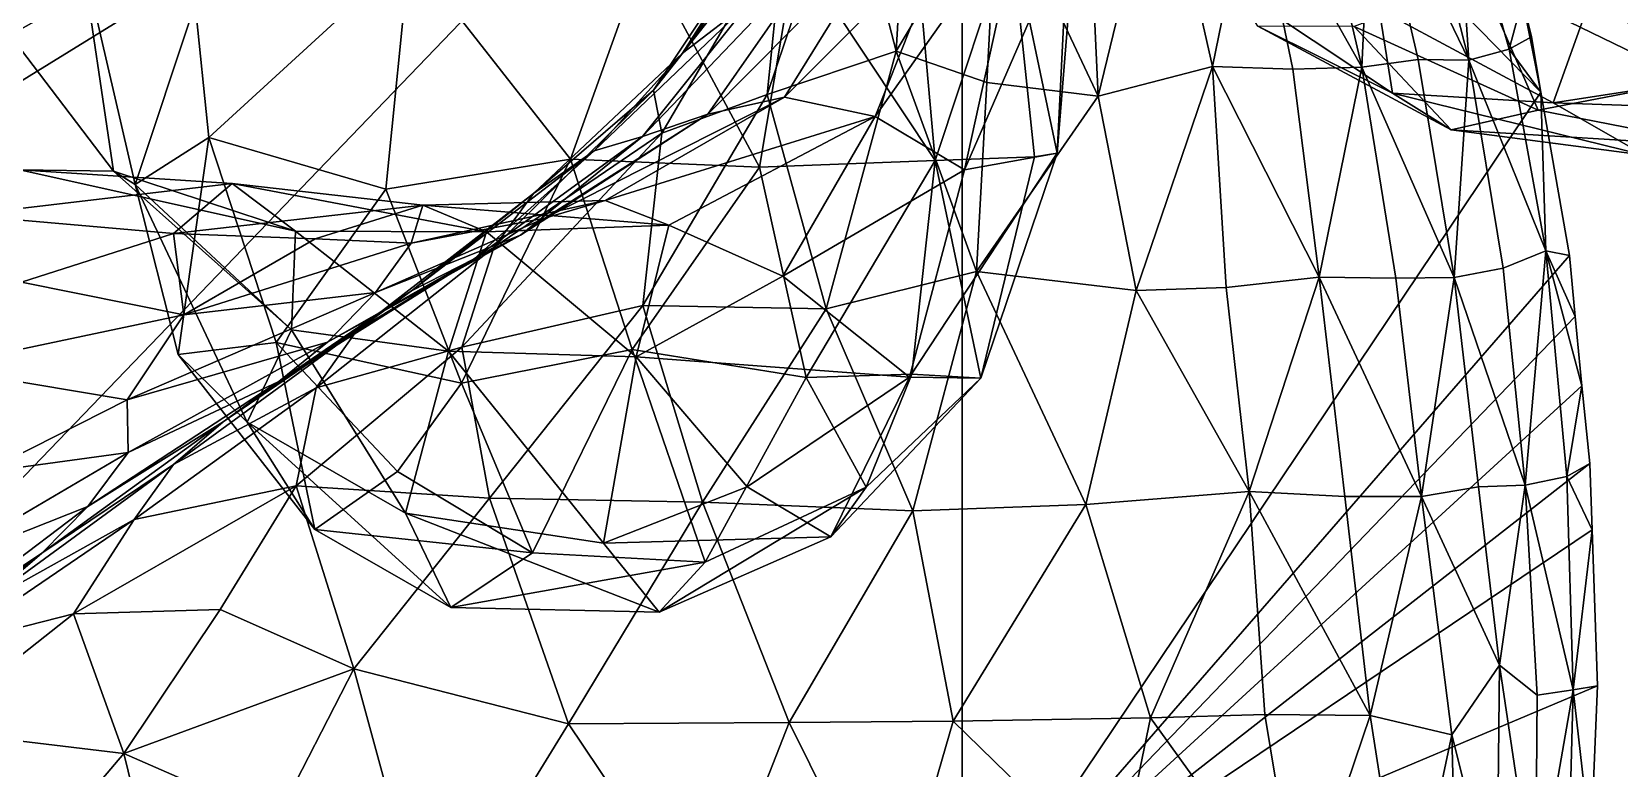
# Model space of a CAD drawing. Extents: x 373697 to 374058, y 6959904 to 6960301.
# Drawn here: x 373824.06 to 373857.38, y 6959969.06 to 6959984.51 of the extents above; entities that cross this region are included whole.
import ezdxf

# ---------------------------------------------------------------- set-up
doc = ezdxf.new("R2010")
doc.units = 0
doc.layers.add('Bht_Fk', color=7, linetype='CONTINUOUS')

msp = doc.modelspace()

# ---------------------------------------------------------------- linework, layer by layer
at = {"layer": 'Bht_Fk'}
for points in [[(373814.738, 6959979.46, 231.517), (373843.587, 6959995.65, 231.517), (373814.255, 6959977.566, 231.517)], [(373814.255, 6959965.161, 231.517), (373814.255, 6959977.566, 231.517), (373843.587, 6959995.65, 231.517)], [(373843.587, 6959995.65, 231.517), (373843.587, 6959965.161, 231.517), (373814.255, 6959965.161, 231.517)], [(373814.965, 6959980.504, 231.517), (373843.587, 6959995.65, 231.517), (373814.738, 6959979.46, 231.517)], [(373814.965, 6959980.504, 231.517), (373815.367, 6959982.034, 231.517), (373843.587, 6959995.65, 231.517)], [(373816.096, 6959984.832, 231.517), (373843.587, 6959995.65, 231.517), (373815.367, 6959982.034, 231.517)], [(373855.728, 6959983.237, 231.517), (373843.587, 6959995.65, 231.517), (373855.348, 6959985.183, 231.517)], [(373843.587, 6959965.161, 231.517), (373843.587, 6959995.65, 231.517), (373855.728, 6959983.237, 231.517)], [(373852.812, 6959989.426, 227.863), (373852.176, 6959988.134, 225.961), (373854.219, 6959983.91, 228.131)], [(373853.948, 6959988.08, 229.587), (373852.812, 6959989.426, 227.863), (373854.219, 6959983.91, 228.131)], [(373850.678, 6959989.318, 223.864), (373849.671, 6959987.853, 221.8), (373851.977, 6959983.765, 224.083)], [(373852.176, 6959988.134, 225.961), (373850.678, 6959989.318, 223.864), (373851.977, 6959983.765, 224.083)], [(373846.444, 6959983.154, 217.349), (373847.759, 6959988.569, 219.431), (373846.216, 6959988.012, 217.473)], [(373848.838, 6959983.779, 219.923), (373847.759, 6959988.569, 219.431), (373846.444, 6959983.154, 217.349)], [(373847.759, 6959988.569, 219.431), (373848.838, 6959983.779, 219.923), (373849.671, 6959987.853, 221.8)], [(373837.721, 6959984.057, 204.539), (373840.645, 6959988.164, 205.397), (373839.168, 6959985.159, 203.532)], [(373837.721, 6959984.057, 204.539), (373839.966, 6959987.568, 207.21), (373840.645, 6959988.164, 205.397)], [(373839.497, 6959983.193, 210.335), (373841.157, 6959988.125, 210.954), (373839.858, 6959986.774, 208.849)], [(373839.497, 6959983.193, 210.335), (373842.2, 6959984.101, 213.093), (373841.157, 6959988.125, 210.954)], [(373842.2, 6959984.101, 213.093), (373842.42, 6959987.821, 212.996), (373841.157, 6959988.125, 210.954)], [(373852.176, 6959988.134, 225.961), (373851.977, 6959983.765, 224.083), (373853.155, 6959983.927, 226.122)], [(373852.176, 6959988.134, 225.961), (373853.155, 6959983.927, 226.122), (373854.219, 6959983.91, 228.131)], [(373853.948, 6959988.08, 229.587), (373855.067, 6959984.141, 230.061), (373855.348, 6959985.183, 231.517)], [(373853.948, 6959988.08, 229.587), (373854.219, 6959983.91, 228.131), (373855.067, 6959984.141, 230.061)], [(373842.2, 6959984.101, 213.093), (373844.327, 6959987.646, 215.313), (373842.42, 6959987.821, 212.996)], [(373846.216, 6959988.012, 217.473), (373844.327, 6959987.646, 215.313), (373846.444, 6959983.154, 217.349)], [(373849.671, 6959987.853, 221.8), (373848.838, 6959983.779, 219.923), (373850.526, 6959983.721, 221.979)], [(373849.671, 6959987.853, 221.8), (373850.526, 6959983.721, 221.979), (373851.977, 6959983.765, 224.083)], [(373837.109, 6959983.28, 206.305), (373839.966, 6959987.568, 207.21), (373837.721, 6959984.057, 204.539)], [(373837.109, 6959983.28, 206.305), (373839.858, 6959986.774, 208.849), (373839.966, 6959987.568, 207.21)], [(373844.102, 6959983.443, 215.054), (373844.327, 6959987.646, 215.313), (373842.2, 6959984.101, 213.093)], [(373846.444, 6959983.154, 217.349), (373844.327, 6959987.646, 215.313), (373844.102, 6959983.443, 215.054)], [(373841.762, 6959982.73, 197.369), (373844.841, 6959987.085, 198.6), (373843.633, 6959981.611, 196.343)], [(373841.762, 6959982.73, 197.369), (373843.286, 6959986.565, 199.79), (373844.841, 6959987.085, 198.6)], [(373844.841, 6959987.085, 198.6), (373845.812, 6959986.615, 196.936), (373843.633, 6959981.611, 196.343)], [(373837.109, 6959983.28, 206.305), (373837.285, 6959982.375, 207.996), (373839.858, 6959986.774, 208.849)], [(373837.285, 6959982.375, 207.996), (373839.497, 6959983.193, 210.335), (373839.858, 6959986.774, 208.849)], [(373838.251, 6959982.779, 199.906), (373841.951, 6959986.508, 201.188), (373839.856, 6959983.132, 198.58)], [(373838.251, 6959982.779, 199.906), (373840.751, 6959986.362, 202.663), (373841.951, 6959986.508, 201.188)], [(373839.856, 6959983.132, 198.58), (373843.286, 6959986.565, 199.79), (373841.762, 6959982.73, 197.369)], [(373839.856, 6959983.132, 198.58), (373841.951, 6959986.508, 201.188), (373843.286, 6959986.565, 199.79)], [(373843.019, 6959981.804, 190.96), (373844.609, 6959986.593, 193.186), (373842.62, 6959986.273, 191.011)], [(373843.019, 6959981.804, 190.96), (373845.105, 6959981.885, 193.299), (373844.609, 6959986.593, 193.186)], [(373843.633, 6959981.611, 196.343), (373845.812, 6959986.615, 196.936), (373845.581, 6959981.961, 195.136)], [(373844.609, 6959986.593, 193.186), (373845.581, 6959981.961, 195.136), (373845.943, 6959986.47, 195.353)], [(373845.105, 6959981.885, 193.299), (373845.581, 6959981.961, 195.136), (373844.609, 6959986.593, 193.186)], [(373845.812, 6959986.615, 196.936), (373845.943, 6959986.47, 195.353), (373845.581, 6959981.961, 195.136)], [(373825.086, 6959986.259, 184.499), (373822.264, 6959986.198, 184.89), (373825.78, 6959981.58, 186.028)], [(373825.78, 6959981.58, 186.028), (373822.264, 6959986.198, 184.89), (373823.808, 6959981.612, 187.131)], [(373825.086, 6959986.259, 184.499), (373825.78, 6959981.58, 186.028), (373826.234, 6959981.3, 184.265)], [(373826.234, 6959981.3, 184.265), (373827.494, 6959985.082, 183.662), (373825.086, 6959986.259, 184.499)], [(373827.494, 6959985.082, 183.662), (373827.774, 6959982.29, 182.82), (373831.99, 6959986.147, 184.491)], [(373827.774, 6959982.29, 182.82), (373831.495, 6959981.206, 183.188), (373831.99, 6959986.147, 184.491)], [(373831.495, 6959981.206, 183.188), (373835.368, 6959981.83, 185.12), (373831.99, 6959986.147, 184.491)], [(373835.368, 6959981.83, 185.12), (373836.92, 6959986.16, 186.778), (373831.99, 6959986.147, 184.491)], [(373839.336, 6959981.663, 187.931), (373836.92, 6959986.16, 186.778), (373835.368, 6959981.83, 185.12)], [(373840.751, 6959986.362, 202.663), (373836.875, 6959982.306, 201.13), (373839.168, 6959985.159, 203.532)], [(373838.251, 6959982.779, 199.906), (373836.875, 6959982.306, 201.13), (373840.751, 6959986.362, 202.663)], [(373840.093, 6959986.211, 188.967), (373836.92, 6959986.16, 186.778), (373839.336, 6959981.663, 187.931)], [(373839.336, 6959981.663, 187.931), (373843.019, 6959981.804, 190.96), (373840.093, 6959986.211, 188.967)], [(373843.019, 6959981.804, 190.96), (373842.62, 6959986.273, 191.011), (373840.093, 6959986.211, 188.967)], [(373858.878, 6959983.476, 122.501), (373860.081, 6959985.966, 121.672), (373854.479, 6959985.615, 120.019)], [(373849.289, 6959985.437, 123.511), (373852.336, 6959984.974, 126.238), (373852.618, 6959983.216, 124.424)], [(373852.618, 6959983.216, 124.424), (373849.795, 6959984.62, 121.737), (373849.289, 6959985.437, 123.511)], [(373854.479, 6959985.615, 120.019), (373851.811, 6959984.613, 120.425), (373855.676, 6959982.86, 122.068)], [(373855.676, 6959982.86, 122.068), (373858.878, 6959983.476, 122.501), (373854.479, 6959985.615, 120.019)], [(373827.774, 6959982.29, 182.82), (373827.494, 6959985.082, 183.662), (373826.234, 6959981.3, 184.265)], [(373835.863, 6959982.009, 202.589), (373837.721, 6959984.057, 204.539), (373839.168, 6959985.159, 203.532)], [(373836.875, 6959982.306, 201.13), (373835.863, 6959982.009, 202.589), (373839.168, 6959985.159, 203.532)], [(373855.992, 6959983.014, 126.883), (373852.336, 6959984.974, 126.238), (373856.752, 6959985.143, 129.041)], [(373855.537, 6959984.399, 231.517), (373855.348, 6959985.183, 231.517), (373855.067, 6959984.141, 230.061)], [(373855.537, 6959984.399, 231.517), (373855.728, 6959983.237, 231.517), (373855.348, 6959985.183, 231.517)], [(373859.588, 6959983.569, 128.965), (373855.992, 6959983.014, 126.883), (373856.752, 6959985.143, 129.041)], [(373859.588, 6959983.569, 128.965), (373856.752, 6959985.143, 129.041), (373863.295, 6959985.26, 131.04)], [(373855.992, 6959983.014, 126.883), (373852.618, 6959983.216, 124.424), (373852.336, 6959984.974, 126.238)], [(373849.795, 6959984.62, 121.737), (373852.618, 6959983.216, 124.424), (373853.846, 6959982.448, 122.996)], [(373853.846, 6959982.448, 122.996), (373851.811, 6959984.613, 120.425), (373849.795, 6959984.62, 121.737)], [(373851.811, 6959984.613, 120.425), (373853.846, 6959982.448, 122.996), (373855.676, 6959982.86, 122.068)], [(373855.067, 6959984.141, 230.061), (373855.728, 6959983.237, 231.517), (373855.537, 6959984.399, 231.517)], [(373840.73, 6959978.692, 212.523), (373842.2, 6959984.101, 213.093), (373839.497, 6959983.193, 210.335)], [(373840.73, 6959978.692, 212.523), (373843.887, 6959979.476, 215.022), (373842.2, 6959984.101, 213.093)], [(373843.887, 6959979.476, 215.022), (373844.102, 6959983.443, 215.054), (373842.2, 6959984.101, 213.093)], [(373855.067, 6959984.141, 230.061), (373854.219, 6959983.91, 228.131), (373855.836, 6959979.91, 230.268)], [(373855.836, 6959979.91, 230.268), (373855.728, 6959983.237, 231.517), (373855.067, 6959984.141, 230.061)], [(373834.589, 6959981.111, 203.805), (373837.721, 6959984.057, 204.539), (373835.863, 6959982.009, 202.589)], [(373834.589, 6959981.111, 203.805), (373837.109, 6959983.28, 206.305), (373837.721, 6959984.057, 204.539)], [(373847.237, 6959979.076, 217.929), (373848.838, 6959983.779, 219.923), (373846.444, 6959983.154, 217.349)], [(373849.13, 6959979.143, 219.765), (373848.838, 6959983.779, 219.923), (373847.237, 6959979.076, 217.929)], [(373850.526, 6959983.721, 221.979), (373848.838, 6959983.779, 219.923), (373851.079, 6959979.359, 221.977)], [(373848.838, 6959983.779, 219.923), (373849.13, 6959979.143, 219.765), (373851.079, 6959979.359, 221.977)], [(373851.079, 6959979.359, 221.977), (373851.977, 6959983.765, 224.083), (373850.526, 6959983.721, 221.979)], [(373851.977, 6959983.765, 224.083), (373851.079, 6959979.359, 221.977), (373852.688, 6959979.338, 224.174)], [(373853.155, 6959983.927, 226.122), (373851.977, 6959983.765, 224.083), (373853.915, 6959979.347, 226.217)], [(373851.977, 6959983.765, 224.083), (373852.688, 6959979.338, 224.174), (373853.915, 6959979.347, 226.217)], [(373854.219, 6959983.91, 228.131), (373853.155, 6959983.927, 226.122), (373853.915, 6959979.347, 226.217)], [(373854.219, 6959983.91, 228.131), (373853.915, 6959979.347, 226.217), (373854.94, 6959979.548, 228.21)], [(373854.219, 6959983.91, 228.131), (373854.94, 6959979.548, 228.21), (373855.836, 6959979.91, 230.268)], [(373846.444, 6959983.154, 217.349), (373844.102, 6959983.443, 215.054), (373843.887, 6959979.476, 215.022)], [(373859.581, 6959982.097, 124.656), (373858.878, 6959983.476, 122.501), (373855.676, 6959982.86, 122.068)], [(373861.113, 6959982.842, 128.24), (373855.992, 6959983.014, 126.883), (373859.588, 6959983.569, 128.965)], [(373833.76, 6959979.979, 205.245), (373837.109, 6959983.28, 206.305), (373834.589, 6959981.111, 203.805)], [(373837.285, 6959982.375, 207.996), (373837.109, 6959983.28, 206.305), (373833.76, 6959979.979, 205.245)], [(373834.83, 6959980.597, 197.075), (373839.856, 6959983.132, 198.58), (373836.095, 6959980.966, 195.751)], [(373834.83, 6959980.597, 197.075), (373838.251, 6959982.779, 199.906), (373839.856, 6959983.132, 198.58)], [(373836.095, 6959980.966, 195.751), (373839.856, 6959983.132, 198.58), (373841.762, 6959982.73, 197.369)], [(373839.497, 6959983.193, 210.335), (373837.285, 6959982.375, 207.996), (373836.884, 6959978.761, 209.491)], [(373840.73, 6959978.692, 212.523), (373839.497, 6959983.193, 210.335), (373836.884, 6959978.761, 209.491)], [(373843.587, 6959965.161, 231.517), (373855.728, 6959983.237, 231.517), (373856.333, 6959979.81, 231.517)], [(373846.444, 6959983.154, 217.349), (373843.887, 6959979.476, 215.022), (373847.237, 6959979.076, 217.929)], [(373857.903, 6959981.92, 125.896), (373852.618, 6959983.216, 124.424), (373855.992, 6959983.014, 126.883)], [(373857.903, 6959981.92, 125.896), (373853.846, 6959982.448, 122.996), (373852.618, 6959983.216, 124.424)], [(373855.836, 6959979.91, 230.268), (373856.333, 6959979.81, 231.517), (373855.728, 6959983.237, 231.517)], [(373834.32, 6959980.238, 198.627), (373838.251, 6959982.779, 199.906), (373834.83, 6959980.597, 197.075)], [(373838.251, 6959982.779, 199.906), (373834.32, 6959980.238, 198.627), (373836.875, 6959982.306, 201.13)], [(373836.095, 6959980.966, 195.751), (373841.762, 6959982.73, 197.369), (373837.43, 6959980.45, 194.756)], [(373837.43, 6959980.45, 194.756), (373841.762, 6959982.73, 197.369), (373839.822, 6959979.38, 194.863)], [(373839.822, 6959979.38, 194.863), (373841.762, 6959982.73, 197.369), (373843.633, 6959981.611, 196.343)], [(373859.581, 6959982.097, 124.656), (373855.676, 6959982.86, 122.068), (373853.846, 6959982.448, 122.996)], [(373861.113, 6959982.842, 128.24), (373857.903, 6959981.92, 125.896), (373855.992, 6959983.014, 126.883)], [(373859.581, 6959982.097, 124.656), (373853.846, 6959982.448, 122.996), (373857.903, 6959981.92, 125.896)], [(373827.131, 6959977.737, 183.134), (373827.774, 6959982.29, 182.82), (373826.234, 6959981.3, 184.265)], [(373829.187, 6959977.988, 182.488), (373827.774, 6959982.29, 182.82), (373827.131, 6959977.737, 183.134)], [(373827.774, 6959982.29, 182.82), (373829.187, 6959977.988, 182.488), (373831.495, 6959981.206, 183.188)], [(373837.285, 6959982.375, 207.996), (373833.76, 6959979.979, 205.245), (373833.084, 6959977.889, 206.658)], [(373836.884, 6959978.761, 209.491), (373837.285, 6959982.375, 207.996), (373833.084, 6959977.889, 206.658)], [(373836.875, 6959982.306, 201.13), (373834.32, 6959980.238, 198.627), (373833.344, 6959979.739, 199.719)], [(373835.863, 6959982.009, 202.589), (373836.875, 6959982.306, 201.13), (373833.344, 6959979.739, 199.719)], [(373835.368, 6959981.83, 185.12), (373831.495, 6959981.206, 183.188), (373833.082, 6959977.136, 183.748)], [(373832.031, 6959979.073, 201.26), (373835.863, 6959982.009, 202.589), (373833.344, 6959979.739, 199.719)], [(373835.863, 6959982.009, 202.589), (373832.031, 6959979.073, 201.26), (373834.589, 6959981.111, 203.805)], [(373836.661, 6959977.842, 185.858), (373835.368, 6959981.83, 185.12), (373833.082, 6959977.136, 183.748)], [(373839.336, 6959981.663, 187.931), (373835.368, 6959981.83, 185.12), (373836.661, 6959977.842, 185.858)], [(373840.315, 6959977.256, 188.789), (373843.019, 6959981.804, 190.96), (373839.336, 6959981.663, 187.931)], [(373843.019, 6959981.804, 190.96), (373840.315, 6959977.256, 188.789), (373842.529, 6959977.322, 190.747)], [(373842.485, 6959977.262, 194.261), (373843.633, 6959981.611, 196.343), (373845.581, 6959981.961, 195.136)], [(373843.977, 6959977.238, 192.847), (373842.485, 6959977.262, 194.261), (373845.581, 6959981.961, 195.136)], [(373842.529, 6959977.322, 190.747), (373843.977, 6959977.238, 192.847), (373843.019, 6959981.804, 190.96)], [(373843.019, 6959981.804, 190.96), (373843.977, 6959977.238, 192.847), (373845.105, 6959981.885, 193.299)], [(373845.581, 6959981.961, 195.136), (373845.105, 6959981.885, 193.299), (373843.977, 6959977.238, 192.847)], [(373822.619, 6959980.656, 188.353), (373828.269, 6959981.319, 190.159), (373823.808, 6959981.612, 187.131)], [(373828.269, 6959981.319, 190.159), (373829.594, 6959980.323, 188.748), (373823.808, 6959981.612, 187.131)], [(373829.594, 6959980.323, 188.748), (373825.78, 6959981.58, 186.028), (373823.808, 6959981.612, 187.131)], [(373825.78, 6959981.58, 186.028), (373829.513, 6959978.253, 186.73), (373826.234, 6959981.3, 184.265)], [(373829.594, 6959980.323, 188.748), (373829.513, 6959978.253, 186.73), (373825.78, 6959981.58, 186.028)], [(373836.661, 6959977.842, 185.858), (373840.315, 6959977.256, 188.789), (373839.336, 6959981.663, 187.931)], [(373842.485, 6959977.262, 194.261), (373839.822, 6959979.38, 194.863), (373843.633, 6959981.611, 196.343)], [(373827.034, 6959980.27, 191.085), (373828.269, 6959981.319, 190.159), (373822.619, 6959980.656, 188.353)], [(373829.513, 6959978.253, 186.73), (373828.584, 6959976.316, 185.033), (373826.234, 6959981.3, 184.265)], [(373828.584, 6959976.316, 185.033), (373827.131, 6959977.737, 183.134), (373826.234, 6959981.3, 184.265)], [(373827.034, 6959980.27, 191.085), (373832.265, 6959980.866, 193.02), (373828.269, 6959981.319, 190.159)], [(373828.269, 6959981.319, 190.159), (373833.606, 6959980.305, 192.031), (373829.594, 6959980.323, 188.748)], [(373828.269, 6959981.319, 190.159), (373832.265, 6959980.866, 193.02), (373833.606, 6959980.305, 192.031)], [(373829.187, 6959977.988, 182.488), (373833.082, 6959977.136, 183.748), (373831.495, 6959981.206, 183.188)], [(373834.589, 6959981.111, 203.805), (373832.031, 6959979.073, 201.26), (373830.88, 6959978.236, 202.631)], [(373833.76, 6959979.979, 205.245), (373834.589, 6959981.111, 203.805), (373830.88, 6959978.236, 202.631)], [(373830.01, 6959980.165, 193.173), (373832.265, 6959980.866, 193.02), (373827.034, 6959980.27, 191.085)], [(373832.265, 6959980.866, 193.02), (373830.01, 6959980.165, 193.173), (373832.027, 6959980.071, 194.581)], [(373832.027, 6959980.071, 194.581), (373836.095, 6959980.966, 195.751), (373832.265, 6959980.866, 193.02)], [(373832.027, 6959980.071, 194.581), (373834.83, 6959980.597, 197.075), (373836.095, 6959980.966, 195.751)], [(373836.095, 6959980.966, 195.751), (373837.43, 6959980.45, 194.756), (373832.265, 6959980.866, 193.02)], [(373832.265, 6959980.866, 193.02), (373837.43, 6959980.45, 194.756), (373833.606, 6959980.305, 192.031)], [(373823.845, 6959979.25, 190.455), (373827.034, 6959980.27, 191.085), (373822.619, 6959980.656, 188.353)], [(373831.272, 6959979.033, 196.021), (373834.83, 6959980.597, 197.075), (373832.027, 6959980.071, 194.581)], [(373834.83, 6959980.597, 197.075), (373831.272, 6959979.033, 196.021), (373834.32, 6959980.238, 198.627)], [(373837.43, 6959980.45, 194.756), (373836.744, 6959977.687, 192.488), (373833.606, 6959980.305, 192.031)], [(373837.43, 6959980.45, 194.756), (373839.822, 6959979.38, 194.863), (373836.744, 6959977.687, 192.488)], [(373823.845, 6959979.25, 190.455), (373827.252, 6959978.564, 193.263), (373827.034, 6959980.27, 191.085)], [(373827.252, 6959978.564, 193.263), (373830.01, 6959980.165, 193.173), (373827.034, 6959980.27, 191.085)], [(373827.252, 6959978.564, 193.263), (373832.027, 6959980.071, 194.581), (373830.01, 6959980.165, 193.173)], [(373827.252, 6959978.564, 193.263), (373831.272, 6959979.033, 196.021), (373832.027, 6959980.071, 194.581)], [(373832.81, 6959977.804, 189.674), (373829.513, 6959978.253, 186.73), (373829.594, 6959980.323, 188.748)], [(373833.606, 6959980.305, 192.031), (373832.81, 6959977.804, 189.674), (373829.594, 6959980.323, 188.748)], [(373834.32, 6959980.238, 198.627), (373831.272, 6959979.033, 196.021), (373830.271, 6959977.993, 197.398)], [(373833.344, 6959979.739, 199.719), (373834.32, 6959980.238, 198.627), (373830.271, 6959977.993, 197.398)], [(373833.606, 6959980.305, 192.031), (373836.744, 6959977.687, 192.488), (373832.81, 6959977.804, 189.674)], [(373829.245, 6959977.168, 198.756), (373833.344, 6959979.739, 199.719), (373830.271, 6959977.993, 197.398)], [(373832.031, 6959979.073, 201.26), (373833.344, 6959979.739, 199.719), (373829.245, 6959977.168, 198.756)], [(373830.028, 6959977.033, 204.082), (373833.76, 6959979.979, 205.245), (373830.88, 6959978.236, 202.631)], [(373833.76, 6959979.979, 205.245), (373830.028, 6959977.033, 204.082), (373833.084, 6959977.889, 206.658)], [(373843.587, 6959965.161, 231.517), (373856.333, 6959979.81, 231.517), (373856.454, 6959978.535, 231.517)], [(373855.836, 6959979.91, 230.268), (373854.94, 6959979.548, 228.21), (373855.405, 6959974.995, 228.204)], [(373855.405, 6959974.995, 228.204), (373856.276, 6959975.174, 230.169), (373855.836, 6959979.91, 230.268)], [(373856.454, 6959978.535, 231.517), (373856.333, 6959979.81, 231.517), (373855.836, 6959979.91, 230.268)], [(373856.592, 6959977.081, 231.517), (373856.454, 6959978.535, 231.517), (373855.836, 6959979.91, 230.268)], [(373856.276, 6959975.174, 230.169), (373856.592, 6959977.081, 231.517), (373855.836, 6959979.91, 230.268)], [(373843.887, 6959979.476, 215.022), (373840.73, 6959978.692, 212.523), (373842.55, 6959974.454, 214.244)], [(373843.887, 6959979.476, 215.022), (373842.55, 6959974.454, 214.244), (373846.181, 6959974.587, 216.887)], [(373847.237, 6959979.076, 217.929), (373843.887, 6959979.476, 215.022), (373846.181, 6959974.587, 216.887)], [(373854.94, 6959979.548, 228.21), (373853.915, 6959979.347, 226.217), (373855.405, 6959974.995, 228.204)], [(373827.252, 6959978.564, 193.263), (373823.845, 6959979.25, 190.455), (373822.016, 6959977.462, 191.48)], [(373828.079, 6959976.321, 200.12), (373832.031, 6959979.073, 201.26), (373829.245, 6959977.168, 198.756)], [(373832.031, 6959979.073, 201.26), (373828.079, 6959976.321, 200.12), (373830.88, 6959978.236, 202.631)], [(373842.485, 6959977.262, 194.261), (373836.744, 6959977.687, 192.488), (373839.822, 6959979.38, 194.863)], [(373849.61, 6959974.859, 219.917), (373847.237, 6959979.076, 217.929), (373846.181, 6959974.587, 216.887)], [(373849.13, 6959979.143, 219.765), (373847.237, 6959979.076, 217.929), (373849.61, 6959974.859, 219.917)], [(373849.13, 6959979.143, 219.765), (373849.61, 6959974.859, 219.917), (373851.079, 6959979.359, 221.977)], [(373849.61, 6959974.859, 219.917), (373851.62, 6959974.756, 222.054), (373851.079, 6959979.359, 221.977)], [(373852.688, 6959979.338, 224.174), (373851.079, 6959979.359, 221.977), (373853.228, 6959974.753, 224.229)], [(373851.079, 6959979.359, 221.977), (373851.62, 6959974.756, 222.054), (373853.228, 6959974.753, 224.229)], [(373852.688, 6959979.338, 224.174), (373853.228, 6959974.753, 224.229), (373853.915, 6959979.347, 226.217)], [(373853.228, 6959974.753, 224.229), (373854.425, 6959974.959, 226.248), (373853.915, 6959979.347, 226.217)], [(373853.915, 6959979.347, 226.217), (373854.425, 6959974.959, 226.248), (373855.405, 6959974.995, 228.204)], [(373830.271, 6959977.993, 197.398), (373831.272, 6959979.033, 196.021), (373826.061, 6959976.781, 194.531)], [(373831.272, 6959979.033, 196.021), (373827.252, 6959978.564, 193.263), (373826.061, 6959976.781, 194.531)], [(373833.67, 6959974.721, 208.579), (373836.884, 6959978.761, 209.491), (373833.084, 6959977.889, 206.658)], [(373833.67, 6959974.721, 208.579), (373838.14, 6959974.637, 211.353), (373836.884, 6959978.761, 209.491)], [(373838.14, 6959974.637, 211.353), (373840.73, 6959978.692, 212.523), (373836.884, 6959978.761, 209.491)], [(373826.061, 6959976.781, 194.531), (373827.252, 6959978.564, 193.263), (373822.016, 6959977.462, 191.48)], [(373842.55, 6959974.454, 214.244), (373840.73, 6959978.692, 212.523), (373838.14, 6959974.637, 211.353)], [(373843.587, 6959965.161, 231.517), (373856.454, 6959978.535, 231.517), (373856.592, 6959977.081, 231.517)], [(373830.88, 6959978.236, 202.631), (373828.079, 6959976.321, 200.12), (373827.035, 6959975.428, 201.526)], [(373830.88, 6959978.236, 202.631), (373827.035, 6959975.428, 201.526), (373830.028, 6959977.033, 204.082)], [(373831.905, 6959974.409, 187.326), (373828.584, 6959976.316, 185.033), (373829.513, 6959978.253, 186.73)], [(373829.513, 6959978.253, 186.73), (373832.81, 6959977.804, 189.674), (373831.905, 6959974.409, 187.326)], [(373826.087, 6959975.677, 196.147), (373830.271, 6959977.993, 197.398), (373826.061, 6959976.781, 194.531)], [(373829.245, 6959977.168, 198.756), (373830.271, 6959977.993, 197.398), (373826.087, 6959975.677, 196.147)], [(373830.001, 6959974.067, 183.924), (373829.187, 6959977.988, 182.488), (373827.131, 6959977.737, 183.134)], [(373830.001, 6959974.067, 183.924), (373827.131, 6959977.737, 183.134), (373828.584, 6959976.316, 185.033)], [(373831.736, 6959975.278, 183.502), (373829.187, 6959977.988, 182.488), (373830.001, 6959974.067, 183.924)], [(373829.187, 6959977.988, 182.488), (373831.736, 6959975.278, 183.502), (373833.082, 6959977.136, 183.748)], [(373833.084, 6959977.889, 206.658), (373830.028, 6959977.033, 204.082), (373829.609, 6959974.98, 205.643)], [(373833.084, 6959977.889, 206.658), (373829.609, 6959974.98, 205.643), (373833.67, 6959974.721, 208.579)], [(373832.81, 6959977.804, 189.674), (373836.062, 6959973.779, 190.074), (373831.905, 6959974.409, 187.326)], [(373832.81, 6959977.804, 189.674), (373836.744, 6959977.687, 192.488), (373836.062, 6959973.779, 190.074)], [(373836.661, 6959977.842, 185.858), (373833.082, 6959977.136, 183.748), (373834.57, 6959973.571, 185.39)], [(373838.19, 6959973.379, 187.999), (373836.661, 6959977.842, 185.858), (373834.57, 6959973.571, 185.39)], [(373836.661, 6959977.842, 185.858), (373838.19, 6959973.379, 187.999), (373840.315, 6959977.256, 188.789)], [(373822.016, 6959977.462, 191.48), (373823.062, 6959975.265, 193.872), (373826.061, 6959976.781, 194.531)], [(373836.744, 6959977.687, 192.488), (373839.077, 6959974.958, 192.368), (373836.062, 6959973.779, 190.074)], [(373836.744, 6959977.687, 192.488), (373842.485, 6959977.262, 194.261), (373839.077, 6959974.958, 192.368)], [(373825.24, 6959974.544, 197.45), (373829.245, 6959977.168, 198.756), (373826.087, 6959975.677, 196.147)], [(373829.245, 6959977.168, 198.756), (373825.24, 6959974.544, 197.45), (373828.079, 6959976.321, 200.12)], [(373833.082, 6959977.136, 183.748), (373831.736, 6959975.278, 183.502), (373834.57, 6959973.571, 185.39)], [(373838.19, 6959973.379, 187.999), (373841.573, 6959974.954, 190.41), (373840.315, 6959977.256, 188.789)], [(373842.485, 6959977.262, 194.261), (373840.833, 6959973.912, 191.843), (373839.077, 6959974.958, 192.368)], [(373841.573, 6959974.954, 190.41), (373842.529, 6959977.322, 190.747), (373840.315, 6959977.256, 188.789)], [(373843.977, 6959977.238, 192.847), (373840.833, 6959973.912, 191.843), (373842.485, 6959977.262, 194.261)], [(373843.977, 6959977.238, 192.847), (373841.573, 6959974.954, 190.41), (373840.833, 6959973.912, 191.843)], [(373842.529, 6959977.322, 190.747), (373841.573, 6959974.954, 190.41), (373843.977, 6959977.238, 192.847)], [(373843.587, 6959965.161, 231.517), (373856.592, 6959977.081, 231.517), (373856.756, 6959975.447, 231.517)], [(373856.276, 6959975.174, 230.169), (373856.756, 6959975.447, 231.517), (373856.592, 6959977.081, 231.517)], [(373826.061, 6959976.781, 194.531), (373823.062, 6959975.265, 193.872), (373826.087, 6959975.677, 196.147)], [(373826.211, 6959974.271, 202.914), (373830.028, 6959977.033, 204.082), (373827.035, 6959975.428, 201.526)], [(373829.609, 6959974.98, 205.643), (373830.028, 6959977.033, 204.082), (373826.211, 6959974.271, 202.914)], [(373828.079, 6959976.321, 200.12), (373825.24, 6959974.544, 197.45), (373824.276, 6959973.566, 198.899)], [(373827.035, 6959975.428, 201.526), (373828.079, 6959976.321, 200.12), (373824.276, 6959973.566, 198.899)], [(373828.584, 6959976.316, 185.033), (373831.905, 6959974.409, 187.326), (373832.857, 6959972.425, 186.158)], [(373832.857, 6959972.425, 186.158), (373830.001, 6959974.067, 183.924), (373828.584, 6959976.316, 185.033)], [(373826.087, 6959975.677, 196.147), (373823.062, 6959975.265, 193.872), (373821.917, 6959973.234, 194.833)], [(373825.24, 6959974.544, 197.45), (373826.087, 6959975.677, 196.147), (373821.917, 6959973.234, 194.833)], [(373823.022, 6959972.494, 200.625), (373826.211, 6959974.271, 202.914), (373827.035, 6959975.428, 201.526)], [(373824.276, 6959973.566, 198.899), (373823.022, 6959972.494, 200.625), (373827.035, 6959975.428, 201.526)], [(373856.811, 6959974.059, 231.517), (373843.587, 6959965.161, 231.517), (373856.756, 6959975.447, 231.517)], [(373856.811, 6959974.059, 231.517), (373856.756, 6959975.447, 231.517), (373856.276, 6959975.174, 230.169)], [(373834.57, 6959973.571, 185.39), (373831.736, 6959975.278, 183.502), (373830.001, 6959974.067, 183.924)], [(373856.276, 6959975.174, 230.169), (373855.405, 6959974.995, 228.204), (373856.412, 6959970.702, 230.058)], [(373856.412, 6959970.702, 230.058), (373856.811, 6959974.059, 231.517), (373856.276, 6959975.174, 230.169)], [(373824.94, 6959972.293, 203.789), (373829.609, 6959974.98, 205.643), (373826.211, 6959974.271, 202.914)], [(373829.609, 6959974.98, 205.643), (373824.94, 6959972.293, 203.789), (373828.018, 6959972.382, 206.006)], [(373830.818, 6959971.139, 207.961), (373829.609, 6959974.98, 205.643), (373828.018, 6959972.382, 206.006)], [(373830.818, 6959971.139, 207.961), (373833.67, 6959974.721, 208.579), (373829.609, 6959974.98, 205.643)], [(373839.077, 6959974.958, 192.368), (373840.833, 6959973.912, 191.843), (373836.062, 6959973.779, 190.074)], [(373840.833, 6959973.912, 191.843), (373841.573, 6959974.954, 190.41), (373837.227, 6959972.333, 189.082)], [(373841.573, 6959974.954, 190.41), (373838.19, 6959973.379, 187.999), (373837.227, 6959972.333, 189.082)], [(373849.61, 6959974.859, 219.917), (373846.181, 6959974.587, 216.887), (373847.54, 6959970.113, 217.685)], [(373849.939, 6959970.181, 219.759), (373849.61, 6959974.859, 219.917), (373847.54, 6959970.113, 217.685)], [(373849.61, 6959974.859, 219.917), (373849.939, 6959970.181, 219.759), (373852.152, 6959970.159, 222.143)], [(373851.62, 6959974.756, 222.054), (373849.61, 6959974.859, 219.917), (373852.152, 6959970.159, 222.143)], [(373853.228, 6959974.753, 224.229), (373851.62, 6959974.756, 222.054), (373852.152, 6959970.159, 222.143)], [(373853.861, 6959969.753, 224.517), (373853.228, 6959974.753, 224.229), (373852.152, 6959970.159, 222.143)], [(373854.425, 6959974.959, 226.248), (373853.228, 6959974.753, 224.229), (373854.861, 6959971.219, 226.551)], [(373853.228, 6959974.753, 224.229), (373853.861, 6959969.753, 224.517), (373854.861, 6959971.219, 226.551)], [(373854.425, 6959974.959, 226.248), (373854.861, 6959971.219, 226.551), (373855.405, 6959974.995, 228.204)], [(373854.861, 6959971.219, 226.551), (373855.655, 6959970.587, 228.177), (373855.405, 6959974.995, 228.204)], [(373855.405, 6959974.995, 228.204), (373855.655, 6959970.587, 228.177), (373856.412, 6959970.702, 230.058)], [(373821.469, 6959971.69, 196.411), (373825.24, 6959974.544, 197.45), (373821.917, 6959973.234, 194.833)], [(373825.24, 6959974.544, 197.45), (373821.469, 6959971.69, 196.411), (373824.276, 6959973.566, 198.899)], [(373833.67, 6959974.721, 208.579), (373830.818, 6959971.139, 207.961), (373835.323, 6959969.989, 210.395)], [(373836.062, 6959973.779, 190.074), (373837.227, 6959972.333, 189.082), (373831.905, 6959974.409, 187.326)], [(373837.227, 6959972.333, 189.082), (373832.857, 6959972.425, 186.158), (373831.905, 6959974.409, 187.326)], [(373838.14, 6959974.637, 211.353), (373833.67, 6959974.721, 208.579), (373835.323, 6959969.989, 210.395)], [(373839.953, 6959970.013, 212.764), (373838.14, 6959974.637, 211.353), (373835.323, 6959969.989, 210.395)], [(373839.953, 6959970.013, 212.764), (373842.55, 6959974.454, 214.244), (373838.14, 6959974.637, 211.353)], [(373842.55, 6959974.454, 214.244), (373839.953, 6959970.013, 212.764), (373843.397, 6959970.044, 214.785)], [(373843.397, 6959970.044, 214.785), (373846.181, 6959974.587, 216.887), (373842.55, 6959974.454, 214.244)], [(373846.181, 6959974.587, 216.887), (373843.397, 6959970.044, 214.785), (373847.54, 6959970.113, 217.685)], [(373822.326, 6959971.631, 201.732), (373826.211, 6959974.271, 202.914), (373823.022, 6959972.494, 200.625)], [(373826.211, 6959974.271, 202.914), (373822.326, 6959971.631, 201.732), (373824.94, 6959972.293, 203.789)], [(373834.57, 6959973.571, 185.39), (373830.001, 6959974.067, 183.924), (373832.857, 6959972.425, 186.158)], [(373836.062, 6959973.779, 190.074), (373840.833, 6959973.912, 191.843), (373837.227, 6959972.333, 189.082)], [(373843.587, 6959965.161, 231.517), (373856.811, 6959974.059, 231.517), (373856.919, 6959970.782, 231.517)], [(373856.412, 6959970.702, 230.058), (373856.919, 6959970.782, 231.517), (373856.811, 6959974.059, 231.517)], [(373824.276, 6959973.566, 198.899), (373821.469, 6959971.69, 196.411), (373820.52, 6959970.726, 197.862)], [(373824.276, 6959973.566, 198.899), (373820.52, 6959970.726, 197.862), (373823.022, 6959972.494, 200.625)], [(373838.19, 6959973.379, 187.999), (373834.57, 6959973.571, 185.39), (373832.857, 6959972.425, 186.158)], [(373837.227, 6959972.333, 189.082), (373838.19, 6959973.379, 187.999), (373832.857, 6959972.425, 186.158)], [(373821.85, 6959969.863, 203.239), (373824.94, 6959972.293, 203.789), (373822.326, 6959971.631, 201.732)], [(373825.993, 6959969.367, 206.001), (373824.94, 6959972.293, 203.789), (373821.85, 6959969.863, 203.239)], [(373825.993, 6959969.367, 206.001), (373828.018, 6959972.382, 206.006), (373824.94, 6959972.293, 203.789)], [(373830.818, 6959971.139, 207.961), (373828.018, 6959972.382, 206.006), (373825.993, 6959969.367, 206.001)], [(373829.189, 6959967.968, 207.901), (373830.818, 6959971.139, 207.961), (373825.993, 6959969.367, 206.001)], [(373830.818, 6959971.139, 207.961), (373829.189, 6959967.968, 207.901), (373832.424, 6959965.268, 209.515)], [(373835.323, 6959969.989, 210.395), (373830.818, 6959971.139, 207.961), (373832.424, 6959965.268, 209.515)], [(373854.861, 6959971.219, 226.551), (373853.861, 6959969.753, 224.517), (373854.811, 6959965.997, 225.952)], [(373854.861, 6959971.219, 226.551), (373854.811, 6959965.997, 225.952), (373855.617, 6959966.155, 228.003)], [(373855.655, 6959970.587, 228.177), (373854.861, 6959971.219, 226.551), (373855.617, 6959966.155, 228.003)], [(373843.587, 6959965.161, 231.517), (373856.919, 6959970.782, 231.517), (373856.781, 6959967.434, 231.517)], [(373856.781, 6959967.434, 231.517), (373856.919, 6959970.782, 231.517), (373856.412, 6959970.702, 230.058)], [(373855.617, 6959966.155, 228.003), (373856.293, 6959966.222, 229.936), (373856.412, 6959970.702, 230.058)], [(373855.655, 6959970.587, 228.177), (373855.617, 6959966.155, 228.003), (373856.412, 6959970.702, 230.058)], [(373856.781, 6959967.434, 231.517), (373856.412, 6959970.702, 230.058), (373856.293, 6959966.222, 229.936)], [(373847.54, 6959970.113, 217.685), (373843.397, 6959970.044, 214.785), (373846.836, 6959966.693, 216.726)], [(373847.54, 6959970.113, 217.685), (373846.836, 6959966.693, 216.726), (373850.665, 6959965.777, 219.817)], [(373849.939, 6959970.181, 219.759), (373847.54, 6959970.113, 217.685), (373850.665, 6959965.777, 219.817)], [(373852.152, 6959970.159, 222.143), (373849.939, 6959970.181, 219.759), (373850.665, 6959965.777, 219.817)], [(373852.915, 6959965.267, 222.393), (373852.152, 6959970.159, 222.143), (373850.665, 6959965.777, 219.817)], [(373852.152, 6959970.159, 222.143), (373852.915, 6959965.267, 222.393), (373853.861, 6959969.753, 224.517)], [(373823.216, 6959966.096, 205.619), (373825.993, 6959969.367, 206.001), (373821.85, 6959969.863, 203.239)], [(373838.245, 6959965.643, 211.82), (373835.323, 6959969.989, 210.395), (373832.424, 6959965.268, 209.515)], [(373835.323, 6959969.989, 210.395), (373838.245, 6959965.643, 211.82), (373839.953, 6959970.013, 212.764)], [(373839.953, 6959970.013, 212.764), (373838.245, 6959965.643, 211.82), (373842.125, 6959965.643, 213.692)], [(373843.397, 6959970.044, 214.785), (373839.953, 6959970.013, 212.764), (373842.125, 6959965.643, 213.692)], [(373843.397, 6959970.044, 214.785), (373842.125, 6959965.643, 213.692), (373846.836, 6959966.693, 216.726)], [(373853.958, 6959965.894, 224.181), (373853.861, 6959969.753, 224.517), (373852.915, 6959965.267, 222.393)], [(373853.861, 6959969.753, 224.517), (373853.958, 6959965.894, 224.181), (373854.811, 6959965.997, 225.952)], [(373825.993, 6959969.367, 206.001), (373823.216, 6959966.096, 205.619), (373827.066, 6959965.002, 207.491)], [(373827.066, 6959965.002, 207.491), (373829.189, 6959967.968, 207.901), (373825.993, 6959969.367, 206.001)]]:
    msp.add_3dface(points, dxfattribs=at)

doc.saveas('drawing.dxf')
